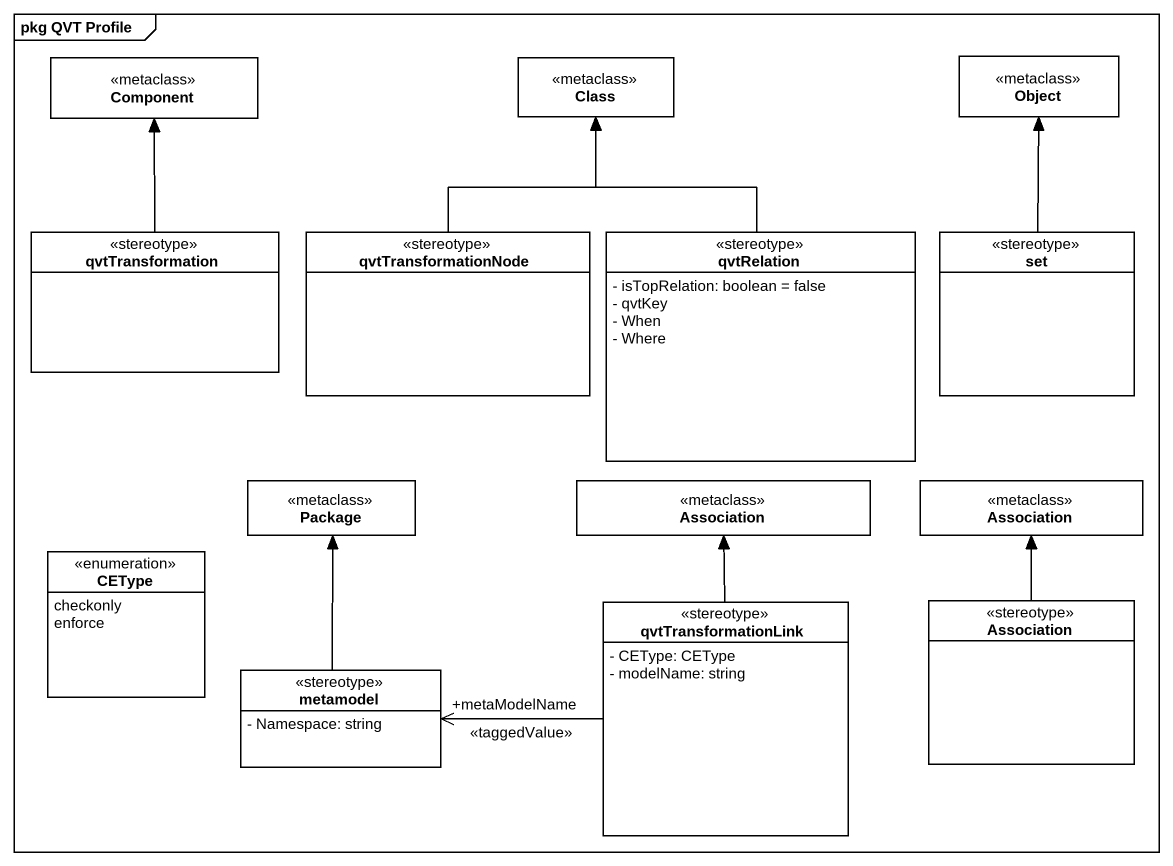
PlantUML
@startuml
mainframe pkg QVT Profile
hide circle
hide empty members
skinparam classAttributeIconSize 0
class "Component" as Component_ <<metaclass>> #FFFFFF
class "Class" as Class_ <<metaclass>> #FFFFFF
class "Object" as Object_ <<metaclass>> #FFFFFF
class qvtTransformation <<stereotype>> #FFFFFF
class qvtTransformationNode <<stereotype>> #FFFFFF
class qvtRelation <<stereotype>> #FFFFFF {
  - isTopRelation: boolean = false
  - qvtKey
  - When
  - Where
}
class "set" as set_ <<stereotype>> #FFFFFF
class "Package" as Package_ <<metaclass>> #FFFFFF
class Association <<metaclass>> #FFFFFF
class "Association" as Association_2 <<metaclass>> #FFFFFF
enum CEType #FFFFFF {
  checkonly
  enforce
}
class qvtTransformationLink <<stereotype>> #FFFFFF {
  - CEType: CEType
  - modelName: string
}
class "Association" as Association_3 <<stereotype>> #FFFFFF
class metamodel <<stereotype>> #FFFFFF {
  - Namespace: string
}
qvtTransformation -up-> Component_
qvtTransformationNode -up-> Class_
qvtRelation -up-> Class_
set_ -up-> Object_
qvtTransformationLink -up-> Association
qvtTransformationLink -left-> "+metaModelName" metamodel : <<taggedValue>>
Association_3 -up-> Association_2
metamodel -up-> Package_
@enduml
